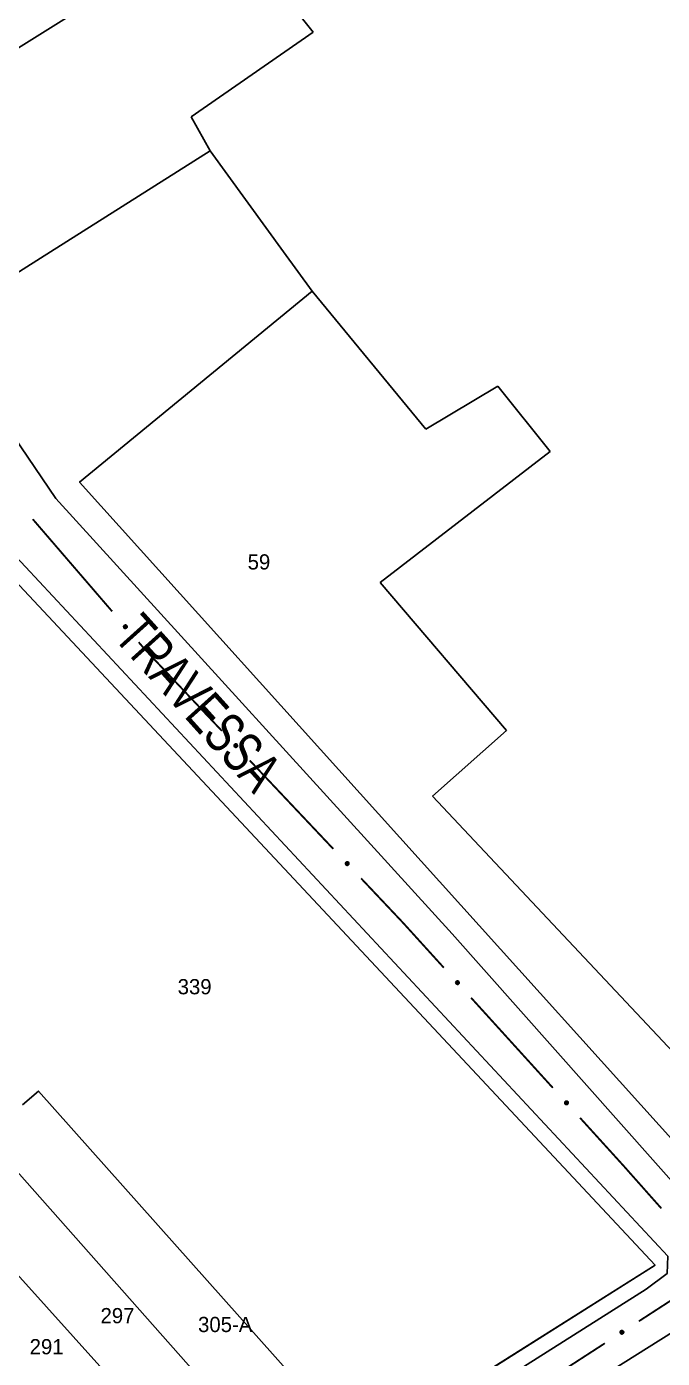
# Model space of a CAD drawing. Extents: x 199577 to 200882, y 4838726 to 4840156.
# Drawn here: x 200367.1 to 200429.8, y 4839788.5 to 4839919.8 of the extents above; entities that cross this region are included whole.
import ezdxf
from ezdxf.enums import TextEntityAlignment as Align

# ---------------------------------------------------------------- set-up
doc = ezdxf.new("R2010")
doc.units = 0
doc.header["$LTSCALE"] = 1.5
doc.header["$MEASUREMENT"] = 0
for name, color, linetype in [('CD_MALHA_LOTES', 7, 'CONTINUOUS'), ('RU-QUADRA', 210, 'CONTINUOUS'), ('SV-EIXO-RUA-PAV', 20, 'CONTINUOUS'), ('SV-RUA-PAVIM', 7, 'CONTINUOUS'), ('SV-TXT-RUA-PAV', 7, 'CONTINUOUS'), ('Th_NmrPorta', 1, 'CONTINUOUS')]:
    doc.layers.add(name, color=color, linetype=linetype)
doc.styles.add('ARIAL', font='ARIAL.SHX')

msp = doc.modelspace()

# ---------------------------------------------------------------- linework, layer by layer
at = {"layer": 'CD_MALHA_LOTES', "linetype": 'Continuous', "flags": 128}
for points in [[(200349.97, 4839907.52), (200386.5, 4839930.3)], [(200395.34, 4839919.2), (200386.5, 4839930.3)], [(200383.32, 4839910.85), (200395.34, 4839919.2)], [(200385.21, 4839907.52), (200383.32, 4839910.85)], [(200385.21, 4839907.52), (200369.45, 4839897.56)], [(200392.44, 4839897.56), (200385.21, 4839907.52)], [(200369.45, 4839897.56), (200360.71, 4839892.04)], [(200395.26, 4839893.66), (200392.44, 4839897.56)], [(200372.32, 4839874.85), (200395.26, 4839893.66)], [(200406.46, 4839880.07), (200395.26, 4839893.66)], [(200413.58, 4839884.31), (200406.46, 4839880.07)], [(200418.74, 4839877.86), (200413.58, 4839884.31)], [(200401.98, 4839864.96), (200418.74, 4839877.86)], [(200435.5, 4839804.79), (200372.32, 4839874.85)], [(200337.57, 4839842.76), (200362.53, 4839868.72), (200429.08, 4839797.67), (200399.91, 4839779.28)], [(200414.44, 4839850.35), (200401.98, 4839864.96)], [(200407.14, 4839843.9), (200414.44, 4839850.35)], [(200440.66, 4839808.23), (200407.14, 4839843.9)], [(200366.69, 4839813.47), (200368.25, 4839814.81), (200399.91, 4839779.28)], [(200393.91, 4839775.55), (200363.06, 4839810.35)], [(200388.35, 4839772.08), (200357.92, 4839805.91)]]:
    msp.add_lwpolyline(points, dxfattribs=at)
at = {"layer": 'RU-QUADRA', "linetype": 'Continuous', "flags": 128}
for points in [[(200356.89, 4839897.56), (200349.97, 4839907.52), (200386.5, 4839930.3), (200466.48, 4839979.33), (200513.62, 4839897.56), (200530.93, 4839867.54), (200440.66, 4839808.23), (200435.5, 4839804.79), (200372.32, 4839874.85), (200395.26, 4839893.66), (200392.44, 4839897.56), (200385.21, 4839907.52), (200369.45, 4839897.56), (200360.71, 4839892.04)], [(200292.2, 4839796.84), (200321.76, 4839826.76), (200337.57, 4839842.76), (200362.53, 4839868.72), (200429.08, 4839797.67), (200407.55, 4839784.04), (200399.91, 4839779.28), (200393.91, 4839775.55), (200388.35, 4839772.08), (200382.51, 4839768.45), (200378.76, 4839772.59), (200365.72, 4839761.25), (200328.57, 4839737.96)]]:
    msp.add_lwpolyline(points, close=True, dxfattribs=at)
at = {"layer": 'SV-EIXO-RUA-PAV', "const_width": 0.18}
for points in [[(200367.698404, 4839871.195737), (200375.529924, 4839862.103581)], [(200378.140431, 4839859.072862), (200378.72, 4839858.4)], [(200378.72, 4839858.4), (200386.351216, 4839850.322882)], [(200389.098247, 4839847.415337), (200397.339343, 4839838.692703)], [(200400.086375, 4839835.785159), (200404.206922, 4839831.423842)], [(200404.206922, 4839831.423842), (200404.22, 4839831.41)], [(200404.22, 4839831.41), (200408.240554, 4839826.98202)], [(200410.929457, 4839824.020635), (200418.996165, 4839815.13648)], [(200421.685068, 4839812.175095), (200425.718422, 4839807.733018)], [(200425.718422, 4839807.733018), (200425.93, 4839807.5)], [(200425.93, 4839807.5), (200429.70378, 4839803.247854)], [(200435.16, 4839797.1), (200427.483005, 4839792.12938)], [(200424.125353, 4839789.955403), (200414.052398, 4839783.433472)]]:
    msp.add_lwpolyline(points, dxfattribs=at)
at = {"layer": 'SV-EIXO-RUA-PAV'}
for points in [[(200376.824813, 4839860.768927), (200376.873633, 4839860.765985), (200376.91499, 4839860.753474), (200376.94648, 4839860.733111), (200376.969615, 4839860.707861), (200376.990374, 4839860.679363), (200377.004964, 4839860.646014), (200377.012958, 4839860.605413), (200377.010351, 4839860.556419), (200376.99475, 4839860.514895), (200376.976438, 4839860.482955), (200376.951498, 4839860.457315), (200376.923476, 4839860.437613), (200376.888333, 4839860.423603), (200376.847109, 4839860.415903), (200376.797907, 4839860.419717), (200376.757446, 4839860.43226), (200376.727505, 4839860.452756), (200376.701887, 4839860.477993), (200376.681043, 4839860.507341), (200376.66691, 4839860.54016), (200376.659232, 4839860.58168), (200376.663639, 4839860.630192), (200376.67569, 4839860.67069), (200376.69576, 4839860.700912), (200376.721173, 4839860.725573), (200376.749503, 4839860.746741), (200376.782416, 4839860.762803), (200376.824813, 4839860.768927)], [(200387.706074, 4839849.049148), (200387.754977, 4839849.048453), (200387.796865, 4839849.037855), (200387.829258, 4839849.018961), (200387.853529, 4839848.994801), (200387.875575, 4839848.967287), (200387.891683, 4839848.934644), (200387.901535, 4839848.894453), (200387.901182, 4839848.845391), (200387.887506, 4839848.803194), (200387.870681, 4839848.770446), (200387.846945, 4839848.743687), (200387.819858, 4839848.722718), (200387.785397, 4839848.707108), (200387.74457, 4839848.697521), (200387.695245, 4839848.69907), (200387.65425, 4839848.709741), (200387.623398, 4839848.728839), (200387.596648, 4839848.752872), (200387.574477, 4839848.781231), (200387.55885, 4839848.813365), (200387.549272, 4839848.854489), (200387.551446, 4839848.903153), (200387.561622, 4839848.944161), (200387.580282, 4839848.975273), (200387.604535, 4839849.001077), (200387.631863, 4839849.023525), (200387.664003, 4839849.041082), (200387.706074, 4839849.049148)], [(200398.694201, 4839837.418969), (200398.743105, 4839837.418274), (200398.784993, 4839837.407677), (200398.817385, 4839837.388782), (200398.841656, 4839837.364622), (200398.863703, 4839837.337108), (200398.87981, 4839837.304465), (200398.889662, 4839837.264274), (200398.889309, 4839837.215212), (200398.875633, 4839837.173016), (200398.858808, 4839837.140267), (200398.835073, 4839837.113508), (200398.807986, 4839837.092539), (200398.773524, 4839837.076929), (200398.732697, 4839837.067342), (200398.683372, 4839837.068891), (200398.642378, 4839837.079562), (200398.611526, 4839837.09866), (200398.584775, 4839837.122693), (200398.562604, 4839837.151052), (200398.546978, 4839837.183187), (200398.5374, 4839837.22431), (200398.539573, 4839837.272974), (200398.54975, 4839837.313983), (200398.56841, 4839837.345095), (200398.592663, 4839837.370898), (200398.61999, 4839837.393346), (200398.65213, 4839837.410903), (200398.694201, 4839837.418969)], [(200409.569917, 4839825.6817), (200409.618797, 4839825.680037), (200409.660467, 4839825.668612), (200409.692479, 4839825.64908), (200409.716267, 4839825.624443), (200409.737764, 4839825.596498), (200409.753222, 4839825.563542), (200409.762276, 4839825.523164), (200409.760951, 4839825.474119), (200409.746442, 4839825.432201), (200409.728972, 4839825.399793), (200409.704711, 4839825.373509), (200409.677214, 4839825.35308), (200409.64245, 4839825.338156), (200409.601441, 4839825.32938), (200409.552156, 4839825.331906), (200409.511381, 4839825.343386), (200409.480914, 4839825.363092), (200409.454644, 4839825.38765), (200409.433039, 4839825.416442), (200409.418052, 4839825.44888), (200409.409291, 4839825.490186), (200409.412428, 4839825.538796), (200409.423414, 4839825.579596), (200409.442687, 4839825.610332), (200409.467446, 4839825.63565), (200409.495213, 4839825.657552), (200409.527694, 4839825.67447), (200409.569917, 4839825.6817)], [(200420.325529, 4839813.83616), (200420.374409, 4839813.834497), (200420.416079, 4839813.823072), (200420.448091, 4839813.803539), (200420.471878, 4839813.778903), (200420.493376, 4839813.750958), (200420.508833, 4839813.718002), (200420.517887, 4839813.677624), (200420.516563, 4839813.628579), (200420.502053, 4839813.586661), (200420.484583, 4839813.554252), (200420.460322, 4839813.527969), (200420.432825, 4839813.50754), (200420.398061, 4839813.492616), (200420.357053, 4839813.48384), (200420.307768, 4839813.486365), (200420.266993, 4839813.497846), (200420.236525, 4839813.517552), (200420.210256, 4839813.54211), (200420.188651, 4839813.570902), (200420.173664, 4839813.60334), (200420.164902, 4839813.644646), (200420.16804, 4839813.693256), (200420.179026, 4839813.734055), (200420.198299, 4839813.764792), (200420.223058, 4839813.79011), (200420.250824, 4839813.812012), (200420.283306, 4839813.82893), (200420.325529, 4839813.83616)], [(200425.984614, 4839791.028078), (200425.975059, 4839790.980112), (200425.957038, 4839790.940842), (200425.932581, 4839790.912414), (200425.904419, 4839790.892929), (200425.873362, 4839790.87624), (200425.838338, 4839790.866322), (200425.797027, 4839790.863924), (200425.748843, 4839790.873172), (200425.709828, 4839790.894276), (200425.680675, 4839790.916763), (200425.658666, 4839790.944959), (200425.642959, 4839790.975401), (200425.633859, 4839791.012122), (200425.631839, 4839791.054011), (200425.64231, 4839791.102236), (200425.660241, 4839791.140615), (200425.684619, 4839791.16749), (200425.713106, 4839791.189437), (200425.745017, 4839791.206095), (200425.779453, 4839791.215633), (200425.821632, 4839791.217591), (200425.869094, 4839791.206626), (200425.907576, 4839791.189179), (200425.934786, 4839791.165184), (200425.955761, 4839791.136652), (200425.972879, 4839791.105706), (200425.984315, 4839791.070914), (200425.984614, 4839791.028078)]]:
    msp.add_lwpolyline(points, close=True, dxfattribs=at)
for points in [[(200376.659232, 4839860.58168), (200376.847109, 4839860.415903)], [(200376.663639, 4839860.630192), (200376.888333, 4839860.423603)], [(200376.665101, 4839860.604025), (200376.865347, 4839860.421725)], [(200376.66691, 4839860.54016), (200376.797907, 4839860.419717)], [(200376.668467, 4839860.5583), (200376.817093, 4839860.423385)], [(200376.670322, 4839860.648143), (200376.902023, 4839860.433506)], [(200376.67569, 4839860.67069), (200376.923476, 4839860.437613)], [(200376.67729, 4839860.520877), (200376.773119, 4839860.430531)], [(200376.681043, 4839860.507341), (200376.757446, 4839860.43226)], [(200376.687407, 4839860.682669), (200376.935137, 4839860.449423)], [(200376.69576, 4839860.700912), (200376.951498, 4839860.457315)], [(200376.709835, 4839860.710992), (200376.960841, 4839860.469762)], [(200376.721173, 4839860.725573), (200376.976438, 4839860.482955)], [(200376.73864, 4839860.734003), (200376.983699, 4839860.503858)], [(200376.749503, 4839860.746741), (200376.99475, 4839860.514895)], [(200376.768939, 4839860.751096), (200376.999893, 4839860.539418)], [(200376.782416, 4839860.762803), (200377.010351, 4839860.556419)], [(200376.802801, 4839860.764055), (200377.007929, 4839860.582358)], [(200376.824813, 4839860.768927), (200377.012958, 4839860.605413)], [(200376.851341, 4839860.766244), (200377.003816, 4839860.631042)], [(200376.873633, 4839860.765985), (200377.004964, 4839860.646014)], [(200376.897239, 4839860.758955), (200376.991144, 4839860.668752)], [(200376.91499, 4839860.753474), (200376.990374, 4839860.679363)], [(200387.549272, 4839848.854489), (200387.74457, 4839848.697521)], [(200387.551446, 4839848.903153), (200387.785397, 4839848.707108)], [(200387.554108, 4839848.87708), (200387.762521, 4839848.704176)], [(200387.557297, 4839848.921392), (200387.798617, 4839848.71763)], [(200387.55885, 4839848.813365), (200387.695245, 4839848.69907)], [(200387.559573, 4839848.831559), (200387.714242, 4839848.703616)], [(200387.561622, 4839848.944161), (200387.819858, 4839848.722718)], [(200387.570106, 4839848.79458), (200387.669986, 4839848.708733)], [(200387.572777, 4839848.956666), (200387.830965, 4839848.735052)], [(200387.574477, 4839848.781231), (200387.65425, 4839848.709741)], [(200387.580282, 4839848.975273), (200387.846945, 4839848.743687)], [(200387.593879, 4839848.98599), (200387.855706, 4839848.75655)], [(200387.604535, 4839849.001077), (200387.870681, 4839848.770446)], [(200387.621596, 4839849.0103), (200387.876973, 4839848.791661)], [(200387.631863, 4839849.023525), (200387.887506, 4839848.803194)], [(200387.651078, 4839849.028768), (200387.891516, 4839848.827927)], [(200387.664003, 4839849.041082), (200387.901182, 4839848.845391)], [(200387.684308, 4839849.043269), (200387.897571, 4839848.871192)], [(200387.706074, 4839849.049148), (200387.901535, 4839848.894453)], [(200387.732696, 4839849.047687), (200387.891224, 4839848.919635)], [(200387.754977, 4839849.048453), (200387.891683, 4839848.934644)], [(200387.778882, 4839849.042515), (200387.876832, 4839848.956723)], [(200387.796865, 4839849.037855), (200387.875575, 4839848.967287)], [(200398.5374, 4839837.22431), (200398.732697, 4839837.067342)], [(200398.539573, 4839837.272974), (200398.773524, 4839837.076929)], [(200398.542236, 4839837.246902), (200398.750648, 4839837.073997)], [(200398.545424, 4839837.291213), (200398.786744, 4839837.087451)], [(200398.546978, 4839837.183187), (200398.683372, 4839837.068891)], [(200398.5477, 4839837.20138), (200398.70237, 4839837.073437)], [(200398.54975, 4839837.313983), (200398.807986, 4839837.092539)], [(200398.558233, 4839837.164401), (200398.658113, 4839837.078554)], [(200398.560904, 4839837.326488), (200398.819092, 4839837.104873)], [(200398.562604, 4839837.151052), (200398.642378, 4839837.079562)], [(200398.56841, 4839837.345095), (200398.835073, 4839837.113508)], [(200398.582007, 4839837.355811), (200398.843834, 4839837.126371)], [(200398.592663, 4839837.370898), (200398.858808, 4839837.140267)], [(200398.609724, 4839837.380121), (200398.865101, 4839837.161482)], [(200398.61999, 4839837.393346), (200398.875633, 4839837.173016)], [(200398.639206, 4839837.398589), (200398.879644, 4839837.197749)], [(200398.65213, 4839837.410903), (200398.889309, 4839837.215212)], [(200398.672436, 4839837.41309), (200398.885698, 4839837.241013)], [(200398.694201, 4839837.418969), (200398.889662, 4839837.264274)], [(200398.720824, 4839837.417508), (200398.879351, 4839837.289456)], [(200398.743105, 4839837.418274), (200398.87981, 4839837.304465)], [(200398.767009, 4839837.412336), (200398.86496, 4839837.326544)], [(200398.784993, 4839837.407677), (200398.863703, 4839837.337108)], [(200409.409291, 4839825.490186), (200409.601441, 4839825.32938)], [(200409.412428, 4839825.538796), (200409.64245, 4839825.338156)], [(200409.414573, 4839825.512677), (200409.61952, 4839825.335678)], [(200409.418052, 4839825.44888), (200409.552156, 4839825.331906)], [(200409.418639, 4839825.556916), (200409.655876, 4839825.348414)], [(200409.419135, 4839825.467055), (200409.57124, 4839825.336074)], [(200409.423414, 4839825.579596), (200409.677214, 4839825.35308)], [(200409.428934, 4839825.429875), (200409.527094, 4839825.342067)], [(200409.433039, 4839825.416442), (200409.511381, 4839825.343386)], [(200409.434814, 4839825.591877), (200409.688562, 4839825.365192)], [(200409.442687, 4839825.610332), (200409.704711, 4839825.373509)], [(200409.456494, 4839825.620777), (200409.713725, 4839825.386196)], [(200409.467446, 4839825.63565), (200409.728972, 4839825.399793)], [(200409.484687, 4839825.644533), (200409.735683, 4839825.420879)], [(200409.495213, 4839825.657552), (200409.746442, 4839825.432201)], [(200409.514529, 4839825.662414), (200409.750941, 4839825.45685)], [(200409.527694, 4839825.67447), (200409.760951, 4839825.474119)], [(200409.548039, 4839825.676254), (200409.757852, 4839825.499986)], [(200409.569917, 4839825.6817), (200409.762276, 4839825.523164)], [(200409.596505, 4839825.679712), (200409.752465, 4839825.548545)], [(200409.618797, 4839825.680037), (200409.753222, 4839825.563542)], [(200409.642579, 4839825.673626), (200409.738812, 4839825.585911)], [(200409.660467, 4839825.668612), (200409.737764, 4839825.596498)], [(200420.164902, 4839813.644646), (200420.357053, 4839813.48384)], [(200420.16804, 4839813.693256), (200420.398061, 4839813.492616)], [(200420.170185, 4839813.667137), (200420.375132, 4839813.490138)], [(200420.173664, 4839813.60334), (200420.307768, 4839813.486365)], [(200420.17425, 4839813.711376), (200420.411487, 4839813.502874)], [(200420.174747, 4839813.621515), (200420.326851, 4839813.490534)], [(200420.179026, 4839813.734055), (200420.432825, 4839813.50754)], [(200420.184545, 4839813.584335), (200420.282705, 4839813.496527)], [(200420.188651, 4839813.570902), (200420.266993, 4839813.497846)], [(200420.190426, 4839813.746337), (200420.444174, 4839813.519652)], [(200420.198299, 4839813.764792), (200420.460322, 4839813.527969)], [(200420.212105, 4839813.775237), (200420.469336, 4839813.540656)], [(200420.223058, 4839813.79011), (200420.484583, 4839813.554252)], [(200420.240298, 4839813.798993), (200420.491295, 4839813.575338)], [(200420.250824, 4839813.812012), (200420.502053, 4839813.586661)], [(200420.27014, 4839813.816874), (200420.506553, 4839813.61131)], [(200420.283306, 4839813.82893), (200420.516563, 4839813.628579)], [(200420.303651, 4839813.830713), (200420.513463, 4839813.654446)], [(200420.325529, 4839813.83616), (200420.517887, 4839813.677624)], [(200420.352117, 4839813.834172), (200420.508077, 4839813.703005)], [(200420.374409, 4839813.834497), (200420.508833, 4839813.718002)], [(200420.398191, 4839813.828086), (200420.494423, 4839813.740371)], [(200420.416079, 4839813.823072), (200420.493376, 4839813.750958)], [(200425.821632, 4839791.217591), (200425.631839, 4839791.054011)], [(200425.869094, 4839791.206626), (200425.633859, 4839791.012122)], [(200425.842971, 4839791.208738), (200425.635126, 4839791.035151)], [(200425.885968, 4839791.197563), (200425.641809, 4839790.997213)], [(200425.779453, 4839791.215633), (200425.64231, 4839791.102236)], [(200425.907576, 4839791.189179), (200425.642959, 4839790.975401)], [(200425.797213, 4839791.211622), (200425.643334, 4839791.08273)], [(200425.91785, 4839791.175941), (200425.653073, 4839790.962241)], [(200425.758937, 4839791.207972), (200425.656395, 4839791.125323)], [(200425.934786, 4839791.165184), (200425.658666, 4839790.944959)], [(200425.745017, 4839791.206095), (200425.660241, 4839791.140615)], [(200425.942858, 4839791.149868), (200425.669726, 4839790.93401)], [(200425.955761, 4839791.136652), (200425.680675, 4839790.916763)], [(200425.961737, 4839791.118201), (200425.700396, 4839790.906726)], [(200425.972879, 4839791.105706), (200425.709828, 4839790.894276)], [(200425.97455, 4839791.085858), (200425.733423, 4839790.885845)], [(200425.984315, 4839791.070914), (200425.748843, 4839790.873172)], [(200425.982782, 4839791.050549), (200425.774871, 4839790.872043)], [(200425.984614, 4839791.028078), (200425.797027, 4839790.863924)], [(200425.978348, 4839791.002162), (200425.823661, 4839790.869496)], [(200425.975059, 4839790.980112), (200425.838338, 4839790.866322)], [(200425.964883, 4839790.957682), (200425.862745, 4839790.87692)], [(200425.957038, 4839790.940842), (200425.873362, 4839790.87624)]]:
    msp.add_lwpolyline(points, dxfattribs=at)
at = {"layer": 'SV-RUA-PAVIM', "linetype": 'Continuous'}
msp.add_polyline3d([(200518.81, 4839897.57, 4.11), (200534.43, 4839869.96, 6.55), (200534.4, 4839866.27, 6.55), (200533.64, 4839864.69, 6.55), (200533.64, 4839864.67, 6.55), (200526.65, 4839860.2, 6.54), (200435.64, 4839800.42, 9.1), (200409.08, 4839830.31, 8.94), (200369.98, 4839873.25, 7.65), (200353.44, 4839897.57, 6.65)], dxfattribs=at)
for points in [[(200428.2, 4839795.28, 9.21), (200430.26, 4839796.83, 9.21), (200430.34, 4839798.54, 9.21), (200362.89, 4839870.82, 8.35), (200361.74, 4839870.75, 8.35), (200361.13, 4839870.71, 8.35), (200338.3, 4839846.47, 8.35), (200289.45, 4839797.23, 9.53), (200289.54, 4839795, 10.09), (200325.39, 4839736.31, 11.6), (200327.06, 4839735.59, 11.6), (200328.68, 4839735.59, 11.75), (200330.34, 4839736.43, 11.77), (200398.55, 4839776.54, 10.1)], [(200361.85, 4839675.94, 11.22), (200364.66, 4839671.95, 11.42), (200367.63, 4839671.68, 12.45), (200368.51, 4839671.81, 12.48), (200371.44, 4839673.94, 12.5), (200415.17, 4839705.47, 11.89), (200478.85, 4839756.95, 10.62), (200479.11, 4839759.2, 10.62), (200449.16, 4839796.58, 9.31), (200446.79, 4839799, 9.31), (200445.8, 4839799.21, 9.31), (200444.9, 4839799.4, 9.31), (200442.83, 4839798.6, 9.31), (200357.68, 4839745.15, 11.66), (200335.65, 4839731.43, 11.66), (200333.26, 4839729.54, 11.65), (200332.22, 4839728.02, 11.65), (200332.18, 4839725.76, 11.65), (200333.25, 4839723.79, 11.65)]]:
    msp.add_polyline3d(points, close=True, dxfattribs=at)

# ---------------------------------------------------------------- texts
at = {"layer": 'SV-TXT-RUA-PAV', "style": 'ARIAL', "width": 0.7}
msp.add_text('TRAVESSA', height=4, rotation=312, dxfattribs=at).set_placement((200375.57, 4839859.51))
at = {"layer": 'Th_NmrPorta', "color": 1}
for s, p in [('59', (200388.892573, 4839866.983734)), ('339', (200381.990366, 4839825.109086)), ('297', (200374.381366, 4839792.680857)), ('305-A', (200384.001366, 4839791.810857)), ('291', (200367.391366, 4839789.620857))]:
    msp.add_text(s, height=1.5, dxfattribs=at).set_placement(p, align=Align.MIDDLE_LEFT)

doc.saveas('drawing.dxf')
